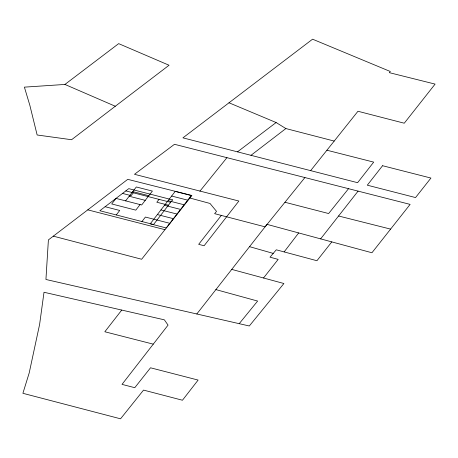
<?xml version="1.0" encoding="UTF-8"?>
<svg xmlns="http://www.w3.org/2000/svg" width="458" height="458" viewBox="0 0 458 458"><rect width="100%" height="100%" fill="white"/><g stroke="black" fill="none" stroke-linecap="round" stroke-linejoin="round"><path stroke-width="0.69" d="M263.522 277.995L278.166 259.383L269.997 257.184L276.283 249.81L284.137 251.917L298.668 232.933M125.624 200.867L136.329 186.967L152.382 191.089L141.677 204.989L116.006 198.4L111.723 203.959L135.803 210.142L140.085 204.583M116.263 214.951L119.721 210.462L105.111 206.713M133.318 192.807L131.143 195.635L122.526 193.425M141.946 221.546L145.404 217.058L169.855 223.327M159.029 199.367L156.825 202.23L168.435 205.213M153.264 344.153L168.052 325.111L164.359 319.833L44.008 292.261L39.617 324.396L29.198 372.955L22.9 393.302L120.546 418.812L143.543 390.09L182.461 400.235L198.119 380.071L150.51 367.791L134.784 387.691L122.017 384.382L153.264 344.153L104.83 331.764L121.742 310.072M196.808 313.982L265.079 226.842L304.908 177.561M221.334 215.42L198.675 244.326L204.096 245.763L238.87 201.039L134.475 174.303L174.492 144.293L410.116 204.394L371.936 252.759L267.071 224.38L265.079 226.842L214.63 213.674L216.519 211.367L210.016 203.461L189.904 198.028M320.629 238.876L358.082 191.123M331.792 241.893L316.93 260.728L284.137 251.917M310.639 170.634L357.961 111.26L404.259 123.213L435.1 84.1L389.357 72.667L390.308 71.494L312.579 39.188L182.931 137.847L357.595 182.69L373.699 162.121L326.903 150.218M348.532 188.69L328.632 213.542L284.945 202.264M199.883 191.198L226.939 157.672M239.213 323.674L257.631 301.061L215.821 289.582M115.302 106.25L71.574 139.73L37.144 134.99L29.856 105.351L24.394 87.14L64.933 84.444L115.302 106.25L169.059 65.242L118.662 43.636L64.933 84.444M250.984 155.319L285.878 128.555L334.191 141.064M53.317 236.151L141.648 259.251L191.885 195.509L127.753 179.347L48.399 239.906L45.932 279.483L249.312 325.987L283.903 283.513L231.582 269.356M237.49 151.85L276.117 122.532L285.878 128.555M338.577 215.993L390.6 229.109M125.836 190.9L170.657 202.333M171.647 196.035L187.7 200.157M132.763 191.599L148.816 195.721M168.08 200.667L184.133 204.789M129.19 196.236L145.243 200.358M164.508 205.304L180.561 209.421M160.941 209.936L176.994 214.058M157.369 214.567L173.422 218.689M87.776 209.856L164.96 229.676M249.478 246.644L273.22 253.406M229.011 102.787L276.117 122.532M175.219 191.398L150.23 223.836L166.283 227.958L191.267 195.52L175.219 191.398M172.54 199.888L153.562 224.529L99.838 210.732L128.778 188.65L172.54 199.888M382.567 165.716L367.293 185.181L415.549 197.57L430.932 178.059L382.567 165.716"/></g></svg>
